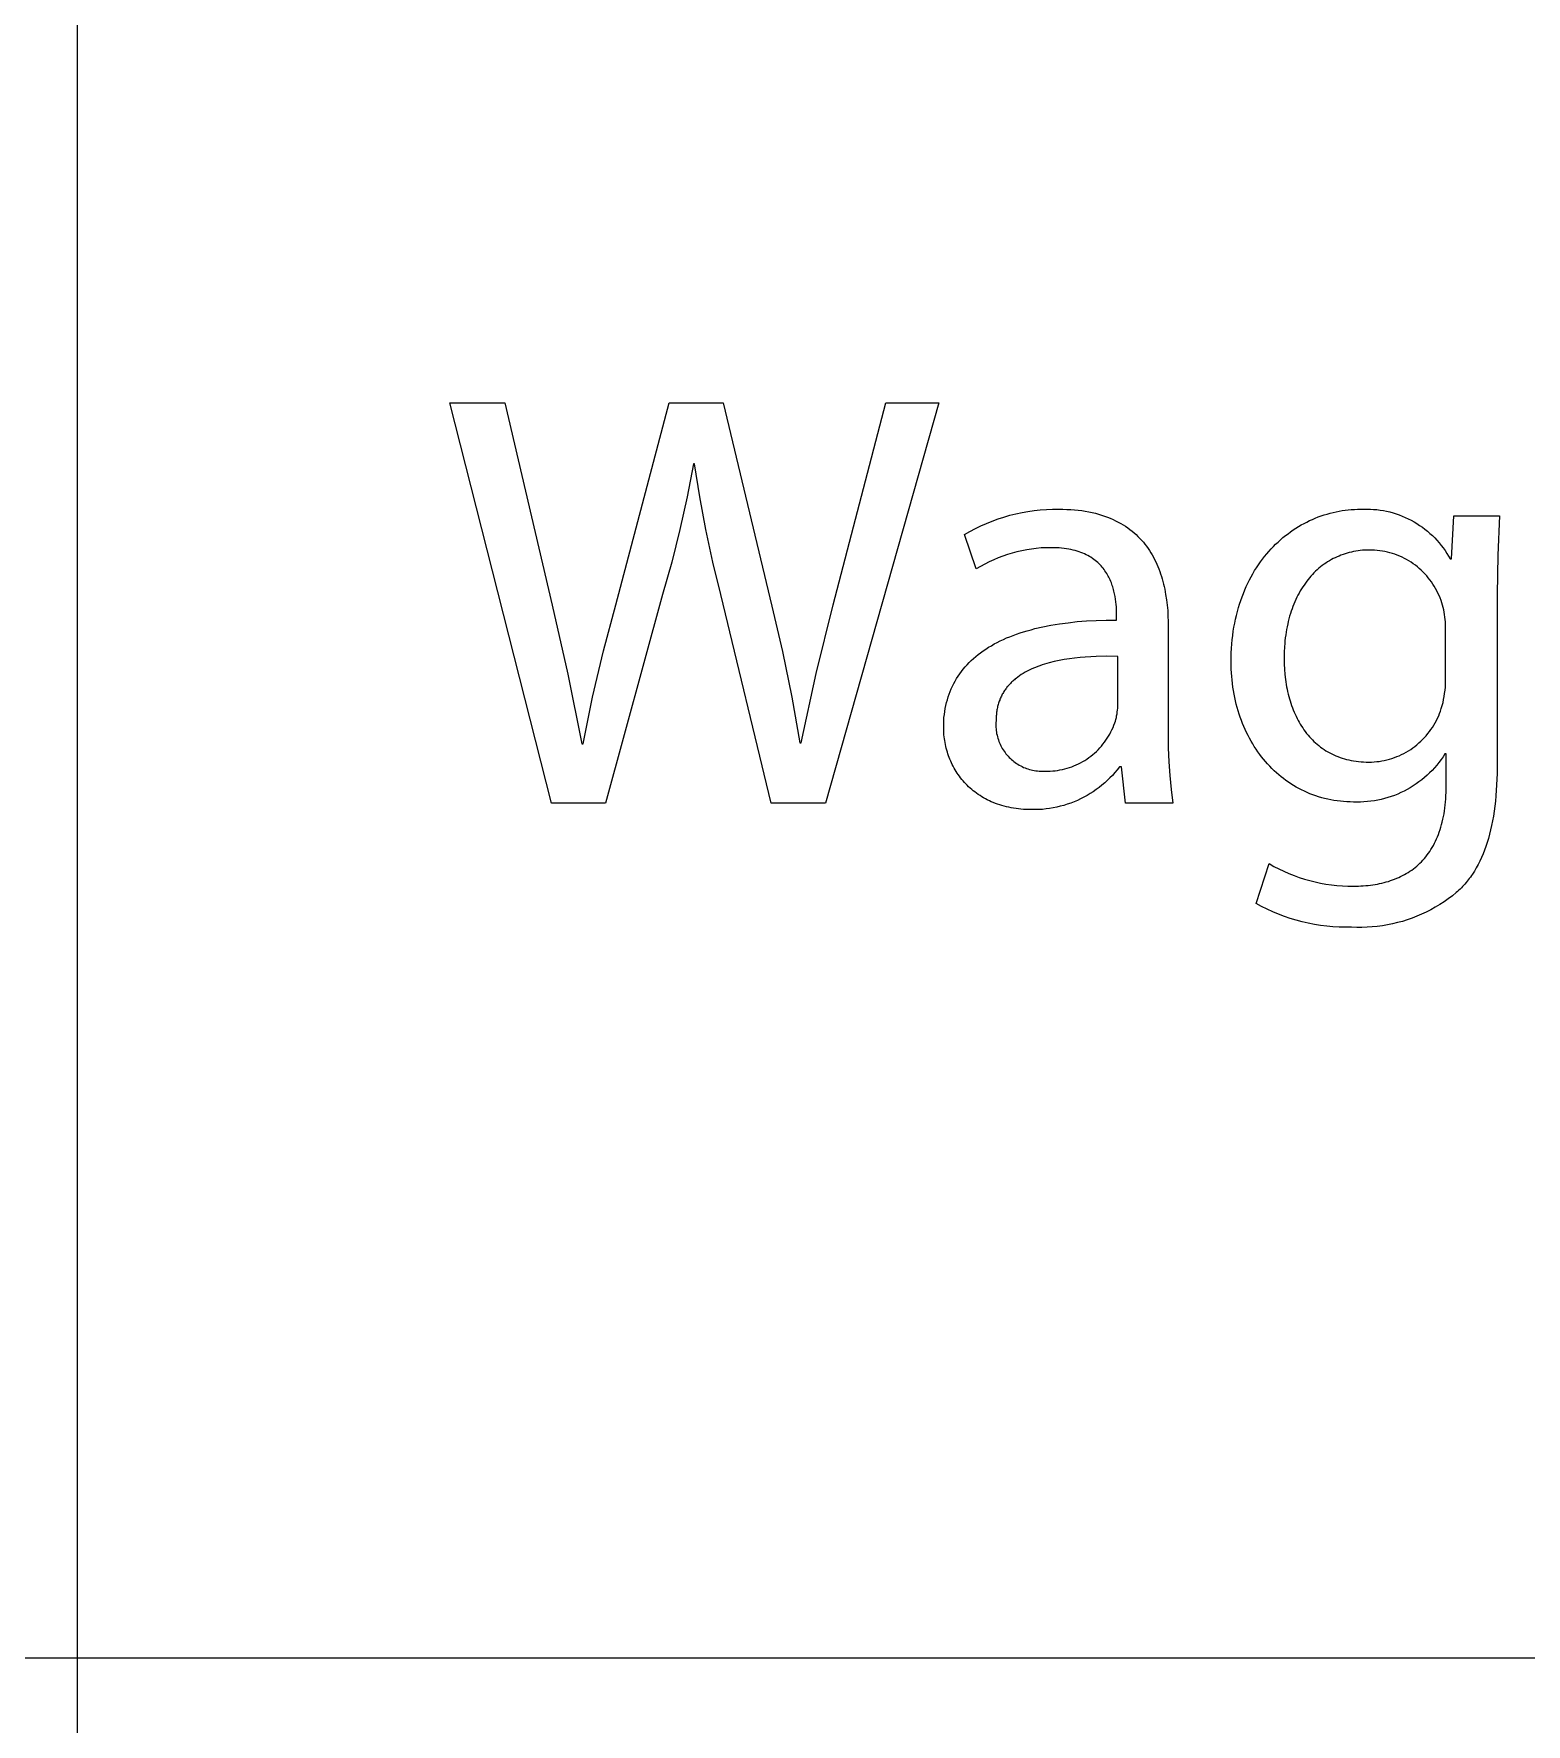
# Model space of a CAD drawing. Header units: millimetres. Extents: x 1102 to 5170, y 19 to 2862.
# Drawn here: x 4807.8 to 4910.1, y 242.4 to 358.3 of the extents above; entities that cross this region are included whole.
import ezdxf

# ---------------------------------------------------------------- set-up
doc = ezdxf.new("R2010")
doc.units = ezdxf.units.MM
doc.header["$MEASUREMENT"] = 0
doc.layers.add('Domyślny', color=7, linetype='Continuous', true_color=0x000000)

msp = doc.modelspace()

# ---------------------------------------------------------------- linework, layer by layer
at = {"layer": 'Domyślny', "color": 18, "lineweight": 15, "true_color": 0x000000}
for p, q in [((4810.81, 133.18), (4810.81, 474.27)), ((4843.3, 305.51), (4836.34, 332.96)), ((4836.34, 332.96), (4840.11, 332.96)), ((4840.11, 332.96), (4843.36, 319.09)), ((4847.71, 319.11), (4851.38, 332.96)), ((4851.38, 332.96), (4855.07, 332.96)), ((4855.07, 332.96), (4858.41, 319.03)), ((4869.87, 332.96), (4862.09, 305.51)), ((4862.62, 319.11), (4866.24, 332.96)), ((4866.24, 332.96), (4869.87, 332.96)), ((4853.04, 328.77), (4852.61, 326.51)), ((4853.12, 328.77), (4853.04, 328.77)), ((4853.48, 326.52), (4853.12, 328.77)), ((4852.61, 326.51), (4852.11, 324.27)), ((4853.89, 324.27), (4853.48, 326.52)), ((4872.75, 324.52), (4873.14, 324.7)), ((4873.14, 324.7), (4873.53, 324.86)), ((4873.53, 324.86), (4873.93, 325)), ((4873.93, 325), (4874.33, 325.13)), ((4874.33, 325.13), (4874.74, 325.25)), ((4874.74, 325.25), (4875.15, 325.36)), ((4875.15, 325.36), (4875.57, 325.44)), ((4875.57, 325.44), (4875.98, 325.52)), ((4875.98, 325.52), (4876.4, 325.58)), ((4876.4, 325.58), (4876.82, 325.62)), ((4876.82, 325.62), (4877.25, 325.66)), ((4877.25, 325.66), (4877.67, 325.67)), ((4877.67, 325.67), (4878.09, 325.67)), ((4878.09, 325.67), (4878.37, 325.67)), ((4878.37, 325.67), (4878.65, 325.66)), ((4878.65, 325.66), (4878.91, 325.65)), ((4878.91, 325.65), (4879.17, 325.63)), ((4879.17, 325.63), (4879.43, 325.6)), ((4879.43, 325.6), (4879.67, 325.57)), ((4879.67, 325.57), (4879.91, 325.53)), ((4879.91, 325.53), (4880.15, 325.49)), ((4880.15, 325.49), (4880.38, 325.44)), ((4880.38, 325.44), (4880.6, 325.39)), ((4880.6, 325.39), (4880.82, 325.33)), ((4880.82, 325.33), (4881.03, 325.27)), ((4881.03, 325.27), (4881.23, 325.2)), ((4881.23, 325.2), (4881.43, 325.13)), ((4881.43, 325.13), (4881.62, 325.05)), ((4881.62, 325.05), (4881.81, 324.97)), ((4881.81, 324.97), (4881.99, 324.88)), ((4881.99, 324.88), (4882.17, 324.79)), ((4882.17, 324.79), (4882.34, 324.7)), ((4882.34, 324.7), (4882.51, 324.6)), ((4882.51, 324.6), (4882.67, 324.5)), ((4894.53, 324.48), (4894.72, 324.59)), ((4894.72, 324.59), (4894.91, 324.69)), ((4894.91, 324.69), (4895.1, 324.79)), ((4895.1, 324.79), (4895.29, 324.89)), ((4895.29, 324.89), (4895.49, 324.97)), ((4895.49, 324.97), (4895.68, 325.06)), ((4895.68, 325.06), (4895.88, 325.14)), ((4895.88, 325.14), (4896.08, 325.21)), ((4896.08, 325.21), (4896.28, 325.28)), ((4896.28, 325.28), (4896.49, 325.34)), ((4896.49, 325.34), (4896.69, 325.4)), ((4896.69, 325.4), (4896.9, 325.45)), ((4896.9, 325.45), (4897.1, 325.49)), ((4897.1, 325.49), (4897.31, 325.54)), ((4897.31, 325.54), (4897.52, 325.57)), ((4897.52, 325.57), (4897.73, 325.6)), ((4897.73, 325.6), (4897.94, 325.63)), ((4897.94, 325.63), (4898.15, 325.64)), ((4898.15, 325.64), (4898.36, 325.66)), ((4898.36, 325.66), (4898.57, 325.67)), ((4898.57, 325.67), (4898.78, 325.67)), ((4898.78, 325.67), (4899.01, 325.68)), ((4899.01, 325.68), (4899.23, 325.68)), ((4899.23, 325.68), (4899.46, 325.67)), ((4899.46, 325.67), (4899.68, 325.66)), ((4899.68, 325.66), (4899.9, 325.64)), ((4899.9, 325.64), (4900.13, 325.61)), ((4900.13, 325.61), (4900.35, 325.57)), ((4900.35, 325.57), (4900.57, 325.53)), ((4900.57, 325.53), (4900.79, 325.48)), ((4900.79, 325.48), (4901.01, 325.42)), ((4901.01, 325.42), (4901.22, 325.35)), ((4901.22, 325.35), (4901.43, 325.28)), ((4901.43, 325.28), (4901.64, 325.2)), ((4901.64, 325.2), (4901.85, 325.11)), ((4901.85, 325.11), (4902.05, 325.01)), ((4902.05, 325.01), (4902.25, 324.91)), ((4902.25, 324.91), (4902.45, 324.8)), ((4902.45, 324.8), (4902.64, 324.68)), ((4902.64, 324.68), (4902.83, 324.56)), ((4902.83, 324.56), (4903.02, 324.43)), ((4905.01, 322.26), (4905.19, 325.22)), ((4905.19, 325.22), (4908.31, 325.22)), ((4908.31, 325.22), (4908.19, 322.52)), ((4852.11, 324.27), (4851.55, 322.03)), ((4854.37, 322.04), (4853.89, 324.27)), ((4871.63, 323.93), (4872, 324.14)), ((4872.43, 321.57), (4871.63, 323.93)), ((4872, 324.14), (4872.37, 324.34)), ((4872.37, 324.34), (4872.75, 324.52)), ((4882.67, 324.5), (4882.82, 324.39)), ((4882.82, 324.39), (4882.97, 324.28)), ((4882.97, 324.28), (4883.12, 324.17)), ((4883.12, 324.17), (4883.26, 324.05)), ((4883.26, 324.05), (4883.39, 323.93)), ((4883.39, 323.93), (4883.52, 323.8)), ((4883.52, 323.8), (4883.65, 323.67)), ((4883.65, 323.67), (4883.77, 323.54)), ((4883.77, 323.54), (4883.89, 323.4)), ((4883.89, 323.4), (4884, 323.27)), ((4892.96, 323.27), (4893.13, 323.42)), ((4893.13, 323.42), (4893.29, 323.57)), ((4893.29, 323.57), (4893.46, 323.72)), ((4893.46, 323.72), (4893.63, 323.86)), ((4893.63, 323.86), (4893.81, 323.99)), ((4893.81, 323.99), (4893.99, 324.12)), ((4893.99, 324.12), (4894.17, 324.25)), ((4894.17, 324.25), (4894.35, 324.37)), ((4894.35, 324.37), (4894.53, 324.48)), ((4903.02, 324.43), (4903.2, 324.3)), ((4903.2, 324.3), (4903.37, 324.16)), ((4903.37, 324.16), (4903.54, 324.01)), ((4903.54, 324.01), (4903.71, 323.86)), ((4903.71, 323.86), (4903.87, 323.7)), ((4903.87, 323.7), (4904.02, 323.54)), ((4904.02, 323.54), (4904.17, 323.37)), ((4873.94, 322.33), (4873.63, 322.2)), ((4874.26, 322.45), (4873.94, 322.33)), ((4874.58, 322.56), (4874.26, 322.45)), ((4874.9, 322.65), (4874.58, 322.56)), ((4875.22, 322.74), (4874.9, 322.65)), ((4875.55, 322.82), (4875.22, 322.74)), ((4875.89, 322.88), (4875.55, 322.82)), ((4876.22, 322.93), (4875.89, 322.88)), ((4876.55, 322.98), (4876.22, 322.93)), ((4876.89, 323.01), (4876.55, 322.98)), ((4877.23, 323.03), (4876.89, 323.01)), ((4877.57, 323.03), (4877.23, 323.03)), ((4877.75, 323.03), (4877.57, 323.03)), ((4877.93, 323.02), (4877.75, 323.03)), ((4878.11, 323.01), (4877.93, 323.02)), ((4878.28, 323), (4878.11, 323.01)), ((4878.45, 322.98), (4878.28, 323)), ((4878.61, 322.96), (4878.45, 322.98)), ((4878.77, 322.93), (4878.61, 322.96)), ((4878.92, 322.9), (4878.77, 322.93)), ((4879.07, 322.87), (4878.92, 322.9)), ((4879.21, 322.83), (4879.07, 322.87)), ((4879.35, 322.79), (4879.21, 322.83)), ((4879.48, 322.75), (4879.35, 322.79)), ((4879.61, 322.7), (4879.48, 322.75)), ((4879.73, 322.65), (4879.61, 322.7)), ((4879.85, 322.6), (4879.73, 322.65)), ((4879.97, 322.55), (4879.85, 322.6)), ((4880.08, 322.49), (4879.97, 322.55)), ((4880.19, 322.43), (4880.08, 322.49)), ((4880.29, 322.37), (4880.19, 322.43)), ((4880.4, 322.3), (4880.29, 322.37)), ((4880.49, 322.23), (4880.4, 322.3)), ((4880.58, 322.16), (4880.49, 322.23)), ((4884, 323.27), (4884.11, 323.13)), ((4884.11, 323.13), (4884.21, 322.98)), ((4884.21, 322.98), (4884.31, 322.83)), ((4884.31, 322.83), (4884.4, 322.68)), ((4884.4, 322.68), (4884.49, 322.53)), ((4884.49, 322.53), (4884.58, 322.38)), ((4884.58, 322.38), (4884.66, 322.22)), ((4891.92, 322.05), (4892.06, 322.24)), ((4892.06, 322.24), (4892.2, 322.42)), ((4892.2, 322.42), (4892.35, 322.6)), ((4892.35, 322.6), (4892.5, 322.78)), ((4892.5, 322.78), (4892.65, 322.95)), ((4892.65, 322.95), (4892.81, 323.11)), ((4892.81, 323.11), (4892.96, 323.27)), ((4896.9, 322.28), (4896.78, 322.21)), ((4897.04, 322.34), (4896.9, 322.28)), ((4897.17, 322.41), (4897.04, 322.34)), ((4897.31, 322.46), (4897.17, 322.41)), ((4897.44, 322.52), (4897.31, 322.46)), ((4897.58, 322.57), (4897.44, 322.52)), ((4897.73, 322.62), (4897.58, 322.57)), ((4897.87, 322.66), (4897.73, 322.62)), ((4898.01, 322.7), (4897.87, 322.66)), ((4898.16, 322.73), (4898.01, 322.7)), ((4898.31, 322.76), (4898.16, 322.73)), ((4898.46, 322.79), (4898.31, 322.76)), ((4898.61, 322.81), (4898.46, 322.79)), ((4898.76, 322.83), (4898.61, 322.81)), ((4898.92, 322.85), (4898.76, 322.83)), ((4899.07, 322.86), (4898.92, 322.85)), ((4899.23, 322.86), (4899.07, 322.86)), ((4899.39, 322.87), (4899.23, 322.86)), ((4899.57, 322.86), (4899.39, 322.87)), ((4899.75, 322.86), (4899.57, 322.86)), ((4899.92, 322.84), (4899.75, 322.86)), ((4900.1, 322.82), (4899.92, 322.84)), ((4900.28, 322.8), (4900.1, 322.82)), ((4900.45, 322.76), (4900.28, 322.8)), ((4900.62, 322.73), (4900.45, 322.76)), ((4900.8, 322.68), (4900.62, 322.73)), ((4900.97, 322.63), (4900.8, 322.68)), ((4901.13, 322.58), (4900.97, 322.63)), ((4901.3, 322.52), (4901.13, 322.58)), ((4901.47, 322.45), (4901.3, 322.52)), ((4901.63, 322.38), (4901.47, 322.45)), ((4901.79, 322.3), (4901.63, 322.38)), ((4901.94, 322.21), (4901.79, 322.3)), ((4904.17, 323.37), (4904.31, 323.19)), ((4904.31, 323.19), (4904.45, 323.01)), ((4904.45, 323.01), (4904.58, 322.83)), ((4904.58, 322.83), (4904.7, 322.64)), ((4904.7, 322.64), (4904.82, 322.45)), ((4904.82, 322.45), (4904.93, 322.26)), ((4904.93, 322.26), (4905.01, 322.26)), ((4908.19, 322.52), (4908.16, 319.82)), ((4851.55, 322.03), (4850.92, 319.82)), ((4854.91, 319.82), (4854.37, 322.04)), ((4872.72, 321.74), (4872.43, 321.57)), ((4873.02, 321.9), (4872.72, 321.74)), ((4873.32, 322.05), (4873.02, 321.9)), ((4873.63, 322.2), (4873.32, 322.05)), ((4880.67, 322.09), (4880.58, 322.16)), ((4880.76, 322.02), (4880.67, 322.09)), ((4880.84, 321.94), (4880.76, 322.02)), ((4880.92, 321.86), (4880.84, 321.94)), ((4880.99, 321.78), (4880.92, 321.86)), ((4881.07, 321.7), (4880.99, 321.78)), ((4881.14, 321.62), (4881.07, 321.7)), ((4881.2, 321.53), (4881.14, 321.62)), ((4881.26, 321.45), (4881.2, 321.53)), ((4881.32, 321.36), (4881.26, 321.45)), ((4881.38, 321.27), (4881.32, 321.36)), ((4881.43, 321.18), (4881.38, 321.27)), ((4881.48, 321.09), (4881.43, 321.18)), ((4881.53, 321), (4881.48, 321.09)), ((4884.66, 322.22), (4884.74, 322.06)), ((4884.74, 322.06), (4884.81, 321.9)), ((4884.81, 321.9), (4884.88, 321.73)), ((4884.88, 321.73), (4884.95, 321.57)), ((4884.95, 321.57), (4885.01, 321.4)), ((4885.01, 321.4), (4885.07, 321.23)), ((4885.07, 321.23), (4885.13, 321.06)), ((4891.28, 321.04), (4891.4, 321.25)), ((4891.4, 321.25), (4891.52, 321.46)), ((4891.52, 321.46), (4891.65, 321.66)), ((4891.65, 321.66), (4891.78, 321.86)), ((4891.78, 321.86), (4891.92, 322.05)), ((4895.38, 321.09), (4895.28, 320.97)), ((4895.49, 321.2), (4895.38, 321.09)), ((4895.59, 321.31), (4895.49, 321.2)), ((4895.7, 321.42), (4895.59, 321.31)), ((4895.81, 321.52), (4895.7, 321.42)), ((4895.92, 321.62), (4895.81, 321.52)), ((4896.04, 321.71), (4895.92, 321.62)), ((4896.16, 321.8), (4896.04, 321.71)), ((4896.28, 321.89), (4896.16, 321.8)), ((4896.4, 321.98), (4896.28, 321.89)), ((4896.52, 322.06), (4896.4, 321.98)), ((4896.65, 322.13), (4896.52, 322.06)), ((4896.78, 322.21), (4896.65, 322.13)), ((4902.1, 322.12), (4901.94, 322.21)), ((4902.25, 322.03), (4902.1, 322.12)), ((4902.39, 321.93), (4902.25, 322.03)), ((4902.54, 321.83), (4902.39, 321.93)), ((4902.68, 321.72), (4902.54, 321.83)), ((4902.81, 321.6), (4902.68, 321.72)), ((4902.95, 321.48), (4902.81, 321.6)), ((4903.07, 321.36), (4902.95, 321.48)), ((4903.2, 321.23), (4903.07, 321.36)), ((4903.32, 321.1), (4903.2, 321.23)), ((4903.43, 320.97), (4903.32, 321.1)), ((4881.58, 320.91), (4881.53, 321)), ((4881.62, 320.82), (4881.58, 320.91)), ((4881.66, 320.72), (4881.62, 320.82)), ((4881.7, 320.63), (4881.66, 320.72)), ((4881.73, 320.53), (4881.7, 320.63)), ((4881.76, 320.44), (4881.73, 320.53)), ((4881.79, 320.35), (4881.76, 320.44)), ((4881.82, 320.25), (4881.79, 320.35)), ((4881.85, 320.16), (4881.82, 320.25)), ((4881.87, 320.06), (4881.85, 320.16)), ((4881.9, 319.97), (4881.87, 320.06)), ((4881.92, 319.87), (4881.9, 319.97)), ((4885.13, 321.06), (4885.18, 320.89)), ((4885.18, 320.89), (4885.23, 320.71)), ((4885.23, 320.71), (4885.27, 320.54)), ((4885.27, 320.54), (4885.32, 320.36)), ((4885.32, 320.36), (4885.36, 320.18)), ((4885.36, 320.18), (4885.39, 320)), ((4885.39, 320), (4885.42, 319.82)), ((4890.75, 319.9), (4890.85, 320.14)), ((4890.85, 320.14), (4890.95, 320.37)), ((4890.95, 320.37), (4891.06, 320.6)), ((4891.06, 320.6), (4891.17, 320.82)), ((4891.17, 320.82), (4891.28, 321.04)), ((4894.57, 319.92), (4894.49, 319.78)), ((4894.65, 320.07), (4894.57, 319.92)), ((4894.73, 320.21), (4894.65, 320.07)), ((4894.82, 320.34), (4894.73, 320.21)), ((4894.91, 320.47), (4894.82, 320.34)), ((4895, 320.6), (4894.91, 320.47)), ((4895.09, 320.73), (4895, 320.6)), ((4895.19, 320.85), (4895.09, 320.73)), ((4895.28, 320.97), (4895.19, 320.85)), ((4903.54, 320.83), (4903.43, 320.97)), ((4903.65, 320.68), (4903.54, 320.83)), ((4903.75, 320.54), (4903.65, 320.68)), ((4903.84, 320.39), (4903.75, 320.54)), ((4903.93, 320.23), (4903.84, 320.39)), ((4904.02, 320.08), (4903.93, 320.23)), ((4904.09, 319.92), (4904.02, 320.08)), ((4904.17, 319.76), (4904.09, 319.92)), ((4843.36, 319.09), (4844.42, 314.35)), ((4846.87, 315.96), (4847.71, 319.11)), ((4850.92, 319.82), (4847, 305.51)), ((4858.38, 305.51), (4854.91, 319.82)), ((4858.41, 319.03), (4859.15, 315.92)), ((4861.45, 314.4), (4862.62, 319.11)), ((4881.95, 319.68), (4881.92, 319.87)), ((4881.98, 319.5), (4881.95, 319.68)), ((4882.01, 319.32), (4881.98, 319.5)), ((4882.02, 319.14), (4882.01, 319.32)), ((4882.04, 318.97), (4882.02, 319.14)), ((4882.04, 318.8), (4882.04, 318.97)), ((4882.05, 318.64), (4882.04, 318.8)), ((4885.42, 319.82), (4885.48, 319.45)), ((4885.48, 319.45), (4885.52, 319.09)), ((4885.52, 319.09), (4885.56, 318.72)), ((4890.34, 318.66), (4890.41, 318.92)), ((4890.41, 318.92), (4890.49, 319.17)), ((4890.49, 319.17), (4890.57, 319.42)), ((4890.57, 319.42), (4890.66, 319.66)), ((4890.66, 319.66), (4890.75, 319.9)), ((4894.09, 318.84), (4894.03, 318.67)), ((4894.15, 319.01), (4894.09, 318.84)), ((4894.21, 319.17), (4894.15, 319.01)), ((4894.28, 319.32), (4894.21, 319.17)), ((4894.34, 319.48), (4894.28, 319.32)), ((4894.42, 319.63), (4894.34, 319.48)), ((4894.49, 319.78), (4894.42, 319.63)), ((4904.24, 319.59), (4904.17, 319.76)), ((4904.3, 319.42), (4904.24, 319.59)), ((4904.35, 319.26), (4904.3, 319.42)), ((4904.4, 319.09), (4904.35, 319.26)), ((4904.45, 318.93), (4904.4, 319.09)), ((4904.49, 318.76), (4904.45, 318.93)), ((4904.52, 318.6), (4904.49, 318.76)), ((4908.16, 319.82), (4908.16, 308.37)), ((4876.45, 317.48), (4876.99, 317.61)), ((4876.99, 317.61), (4877.55, 317.72)), ((4877.55, 317.72), (4878.13, 317.81)), ((4878.13, 317.81), (4878.74, 317.89)), ((4878.74, 317.89), (4879.36, 317.96)), ((4879.36, 317.96), (4880, 318.01)), ((4880, 318.01), (4880.66, 318.04)), ((4880.66, 318.04), (4881.35, 318.06)), ((4881.35, 318.06), (4882.05, 318.06)), ((4882.05, 318.48), (4882.05, 318.64)), ((4882.05, 318.06), (4882.05, 318.48)), ((4885.56, 318.72), (4885.58, 318.34)), ((4885.58, 318.34), (4885.6, 317.97)), ((4885.6, 317.97), (4885.6, 317.6)), ((4885.6, 317.6), (4885.6, 310.24)), ((4890.1, 317.58), (4890.16, 317.85)), ((4890.16, 317.85), (4890.21, 318.13)), ((4890.21, 318.13), (4890.27, 318.39)), ((4890.27, 318.39), (4890.34, 318.66)), ((4893.75, 317.61), (4893.71, 317.43)), ((4893.79, 317.8), (4893.75, 317.61)), ((4893.83, 317.98), (4893.79, 317.8)), ((4893.87, 318.16), (4893.83, 317.98)), ((4893.92, 318.33), (4893.87, 318.16)), ((4893.97, 318.51), (4893.92, 318.33)), ((4894.03, 318.67), (4893.97, 318.51)), ((4904.55, 318.44), (4904.52, 318.6)), ((4904.57, 318.27), (4904.55, 318.44)), ((4904.59, 318.11), (4904.57, 318.27)), ((4904.6, 317.94), (4904.59, 318.11)), ((4904.61, 317.78), (4904.6, 317.94)), ((4904.61, 317.61), (4904.61, 317.78)), ((4904.61, 317.45), (4904.61, 317.61)), ((4873.66, 316.43), (4873.86, 316.53)), ((4873.86, 316.53), (4874.07, 316.64)), ((4874.07, 316.64), (4874.29, 316.74)), ((4874.29, 316.74), (4874.51, 316.84)), ((4874.51, 316.84), (4874.73, 316.93)), ((4874.73, 316.93), (4874.96, 317.02)), ((4874.96, 317.02), (4875.2, 317.11)), ((4875.2, 317.11), (4875.44, 317.19)), ((4875.44, 317.19), (4875.68, 317.27)), ((4875.68, 317.27), (4875.93, 317.34)), ((4875.93, 317.34), (4876.19, 317.41)), ((4876.19, 317.41), (4876.45, 317.48)), ((4889.94, 316.13), (4889.96, 316.43)), ((4889.96, 316.43), (4889.99, 316.72)), ((4889.99, 316.72), (4890.02, 317.01)), ((4890.02, 317.01), (4890.06, 317.3)), ((4890.06, 317.3), (4890.1, 317.58)), ((4893.58, 316.45), (4893.57, 316.25)), ((4893.6, 316.65), (4893.58, 316.45)), ((4893.62, 316.85), (4893.6, 316.65)), ((4893.65, 317.05), (4893.62, 316.85)), ((4893.68, 317.24), (4893.65, 317.05)), ((4893.71, 317.43), (4893.68, 317.24)), ((4904.61, 313.9), (4904.61, 317.45)), ((4846.12, 312.79), (4846.87, 315.96)), ((4859.15, 315.92), (4859.79, 312.79)), ((4871.94, 315.15), (4872.09, 315.3)), ((4872.09, 315.3), (4872.24, 315.44)), ((4872.24, 315.44), (4872.4, 315.57)), ((4872.4, 315.57), (4872.56, 315.7)), ((4872.56, 315.7), (4872.73, 315.83)), ((4872.73, 315.83), (4872.91, 315.96)), ((4872.91, 315.96), (4873.09, 316.08)), ((4873.09, 316.08), (4873.27, 316.2)), ((4873.27, 316.2), (4873.47, 316.31)), ((4873.47, 316.31), (4873.66, 316.43)), ((4878.12, 315.29), (4877.78, 315.22)), ((4878.47, 315.36), (4878.12, 315.29)), ((4878.82, 315.41), (4878.47, 315.36)), ((4879.18, 315.46), (4878.82, 315.41)), ((4879.55, 315.5), (4879.18, 315.46)), ((4879.91, 315.53), (4879.55, 315.5)), ((4880.28, 315.55), (4879.91, 315.53)), ((4880.65, 315.57), (4880.28, 315.55)), ((4881.39, 315.59), (4880.65, 315.57)), ((4882.13, 315.58), (4881.39, 315.59)), ((4882.13, 312.15), (4882.13, 315.58)), ((4889.91, 315.52), (4889.92, 315.83)), ((4889.91, 315.21), (4889.91, 315.52)), ((4889.92, 315.83), (4889.94, 316.13)), ((4893.55, 315.84), (4893.54, 315.41)), ((4893.54, 315.41), (4893.54, 315.05)), ((4893.57, 316.25), (4893.55, 315.84)), ((4844.42, 314.35), (4845.39, 309.59)), ((4860.43, 309.65), (4861.45, 314.4)), ((4871.08, 314.06), (4871.19, 314.23)), ((4871.19, 314.23), (4871.3, 314.39)), ((4871.3, 314.39), (4871.42, 314.55)), ((4871.42, 314.55), (4871.54, 314.71)), ((4871.54, 314.71), (4871.67, 314.86)), ((4871.67, 314.86), (4871.8, 315.01)), ((4871.8, 315.01), (4871.94, 315.15)), ((4875.28, 314.16), (4875.16, 314.07)), ((4875.4, 314.25), (4875.28, 314.16)), ((4875.52, 314.33), (4875.4, 314.25)), ((4875.65, 314.41), (4875.52, 314.33)), ((4875.78, 314.49), (4875.65, 314.41)), ((4875.92, 314.56), (4875.78, 314.49)), ((4876.06, 314.63), (4875.92, 314.56)), ((4876.2, 314.7), (4876.06, 314.63)), ((4876.35, 314.76), (4876.2, 314.7)), ((4876.5, 314.82), (4876.35, 314.76)), ((4876.65, 314.88), (4876.5, 314.82)), ((4876.8, 314.94), (4876.65, 314.88)), ((4876.96, 314.99), (4876.8, 314.94)), ((4877.12, 315.04), (4876.96, 314.99)), ((4877.28, 315.09), (4877.12, 315.04)), ((4877.44, 315.14), (4877.28, 315.09)), ((4877.78, 315.22), (4877.44, 315.14)), ((4889.91, 314.96), (4889.91, 315.21)), ((4889.92, 314.7), (4889.91, 314.96)), ((4889.93, 314.45), (4889.92, 314.7)), ((4889.95, 314.2), (4889.93, 314.45)), ((4889.97, 313.96), (4889.95, 314.2)), ((4893.54, 315.05), (4893.56, 314.7)), ((4893.56, 314.7), (4893.59, 314.34)), ((4893.59, 314.34), (4893.63, 314)), ((4870.5, 312.8), (4870.57, 312.99)), ((4870.57, 312.99), (4870.64, 313.18)), ((4870.64, 313.18), (4870.72, 313.36)), ((4870.72, 313.36), (4870.8, 313.54)), ((4870.8, 313.54), (4870.89, 313.72)), ((4870.89, 313.72), (4870.98, 313.89)), ((4870.98, 313.89), (4871.08, 314.06)), ((4874.22, 312.98), (4874.19, 312.92)), ((4874.26, 313.04), (4874.22, 312.98)), ((4874.29, 313.11), (4874.26, 313.04)), ((4874.33, 313.17), (4874.29, 313.11)), ((4874.37, 313.23), (4874.33, 313.17)), ((4874.41, 313.29), (4874.37, 313.23)), ((4874.45, 313.35), (4874.41, 313.29)), ((4874.5, 313.4), (4874.45, 313.35)), ((4874.54, 313.46), (4874.5, 313.4)), ((4874.59, 313.52), (4874.54, 313.46)), ((4874.63, 313.57), (4874.59, 313.52)), ((4874.68, 313.63), (4874.63, 313.57)), ((4874.73, 313.68), (4874.68, 313.63)), ((4874.78, 313.73), (4874.73, 313.68)), ((4874.83, 313.78), (4874.78, 313.73)), ((4874.88, 313.83), (4874.83, 313.78)), ((4874.94, 313.88), (4874.88, 313.83)), ((4874.99, 313.93), (4874.94, 313.88)), ((4875.05, 313.98), (4874.99, 313.93)), ((4875.1, 314.03), (4875.05, 313.98)), ((4875.16, 314.07), (4875.1, 314.03)), ((4890, 313.71), (4889.97, 313.96)), ((4890.03, 313.47), (4890, 313.71)), ((4890.07, 313.23), (4890.03, 313.47)), ((4890.11, 312.99), (4890.07, 313.23)), ((4890.16, 312.76), (4890.11, 312.99)), ((4893.63, 314), (4893.65, 313.83)), ((4893.65, 313.83), (4893.68, 313.66)), ((4893.68, 313.66), (4893.71, 313.49)), ((4893.71, 313.49), (4893.74, 313.32)), ((4893.74, 313.32), (4893.78, 313.16)), ((4893.78, 313.16), (4893.82, 312.99)), ((4893.82, 312.99), (4893.86, 312.83)), ((4904.52, 312.83), (4904.55, 313.04)), ((4904.55, 313.04), (4904.58, 313.26)), ((4904.58, 313.26), (4904.6, 313.47)), ((4904.6, 313.68), (4904.61, 313.9)), ((4904.6, 313.47), (4904.6, 313.68)), ((4845.47, 309.59), (4846.12, 312.79)), ((4859.79, 312.79), (4860.33, 309.65)), ((4870.25, 311.6), (4870.27, 311.81)), ((4870.27, 311.81), (4870.31, 312.01)), ((4870.31, 312.01), (4870.35, 312.21)), ((4870.35, 312.21), (4870.39, 312.41)), ((4870.39, 312.41), (4870.45, 312.61)), ((4870.45, 312.61), (4870.5, 312.8)), ((4873.84, 311.83), (4873.83, 311.75)), ((4873.85, 311.91), (4873.84, 311.83)), ((4873.87, 311.99), (4873.85, 311.91)), ((4873.88, 312.07), (4873.87, 311.99)), ((4873.9, 312.14), (4873.88, 312.07)), ((4873.92, 312.22), (4873.9, 312.14)), ((4873.94, 312.29), (4873.92, 312.22)), ((4873.96, 312.37), (4873.94, 312.29)), ((4873.99, 312.44), (4873.96, 312.37)), ((4874.01, 312.51), (4873.99, 312.44)), ((4874.04, 312.58), (4874.01, 312.51)), ((4874.06, 312.65), (4874.04, 312.58)), ((4874.09, 312.72), (4874.06, 312.65)), ((4874.12, 312.79), (4874.09, 312.72)), ((4874.16, 312.85), (4874.12, 312.79)), ((4874.19, 312.92), (4874.16, 312.85)), ((4882.1, 311.77), (4882.12, 311.9)), ((4882.12, 311.9), (4882.13, 312.03)), ((4882.13, 312.03), (4882.13, 312.15)), ((4890.21, 312.53), (4890.16, 312.76)), ((4890.26, 312.3), (4890.21, 312.53)), ((4890.33, 312.07), (4890.26, 312.3)), ((4890.39, 311.85), (4890.33, 312.07)), ((4890.46, 311.62), (4890.39, 311.85)), ((4893.86, 312.83), (4893.9, 312.67)), ((4893.9, 312.67), (4893.95, 312.52)), ((4893.95, 312.52), (4894, 312.36)), ((4894, 312.36), (4894.05, 312.21)), ((4894.05, 312.21), (4894.11, 312.05)), ((4894.11, 312.05), (4894.16, 311.91)), ((4894.16, 311.91), (4894.23, 311.76)), ((4904.2, 311.66), (4904.27, 311.83)), ((4904.27, 311.83), (4904.32, 312)), ((4904.32, 312), (4904.38, 312.21)), ((4904.38, 312.21), (4904.44, 312.41)), ((4904.44, 312.41), (4904.48, 312.62)), ((4904.48, 312.62), (4904.52, 312.83)), ((4870.2, 310.95), (4870.21, 311.17)), ((4870.2, 310.73), (4870.2, 310.95)), ((4870.2, 310.6), (4870.2, 310.73)), ((4870.21, 311.17), (4870.22, 311.39)), ((4870.22, 311.39), (4870.25, 311.6)), ((4873.79, 311.15), (4873.78, 311.04)), ((4873.78, 311.04), (4873.78, 310.93)), ((4873.78, 310.93), (4873.78, 310.82)), ((4873.78, 310.82), (4873.78, 310.71)), ((4873.78, 310.71), (4873.79, 310.6)), ((4873.8, 311.5), (4873.79, 311.41)), ((4873.79, 311.41), (4873.79, 311.33)), ((4873.79, 311.33), (4873.79, 311.24)), ((4873.79, 311.24), (4873.79, 311.15)), ((4873.81, 311.58), (4873.8, 311.5)), ((4873.82, 311.67), (4873.81, 311.58)), ((4873.83, 311.75), (4873.82, 311.67)), ((4881.74, 310.55), (4881.81, 310.7)), ((4881.81, 310.7), (4881.87, 310.86)), ((4881.87, 310.86), (4881.93, 311.02)), ((4881.93, 311.02), (4881.97, 311.14)), ((4881.97, 311.14), (4882, 311.26)), ((4882, 311.26), (4882.04, 311.39)), ((4882.04, 311.39), (4882.06, 311.51)), ((4882.06, 311.51), (4882.09, 311.64)), ((4882.09, 311.64), (4882.1, 311.77)), ((4890.53, 311.41), (4890.46, 311.62)), ((4890.61, 311.19), (4890.53, 311.41)), ((4890.69, 310.98), (4890.61, 311.19)), ((4890.78, 310.77), (4890.69, 310.98)), ((4890.87, 310.56), (4890.78, 310.77)), ((4894.23, 311.76), (4894.29, 311.61)), ((4894.29, 311.61), (4894.36, 311.47)), ((4894.36, 311.47), (4894.43, 311.33)), ((4894.43, 311.33), (4894.5, 311.19)), ((4894.5, 311.19), (4894.57, 311.06)), ((4894.57, 311.06), (4894.65, 310.92)), ((4894.65, 310.92), (4894.73, 310.79)), ((4894.73, 310.79), (4894.82, 310.67)), ((4894.82, 310.67), (4894.9, 310.54)), ((4903.61, 310.56), (4903.71, 310.71)), ((4903.71, 310.71), (4903.81, 310.86)), ((4903.81, 310.86), (4903.9, 311.02)), ((4903.9, 311.02), (4903.98, 311.18)), ((4903.98, 311.18), (4904.06, 311.34)), ((4904.06, 311.34), (4904.14, 311.5)), ((4904.14, 311.5), (4904.2, 311.66)), ((4845.39, 309.59), (4845.47, 309.59)), ((4860.33, 309.65), (4860.43, 309.65)), ((4870.2, 310.47), (4870.2, 310.6)), ((4870.21, 310.33), (4870.2, 310.47)), ((4870.22, 310.2), (4870.21, 310.33)), ((4870.23, 310.07), (4870.22, 310.2)), ((4870.25, 309.93), (4870.23, 310.07)), ((4870.27, 309.8), (4870.25, 309.93)), ((4870.29, 309.67), (4870.27, 309.8)), ((4870.32, 309.54), (4870.29, 309.67)), ((4870.35, 309.41), (4870.32, 309.54)), ((4873.79, 310.6), (4873.8, 310.5)), ((4873.8, 310.5), (4873.82, 310.39)), ((4873.82, 310.39), (4873.83, 310.28)), ((4873.83, 310.28), (4873.86, 310.17)), ((4873.86, 310.17), (4873.88, 310.07)), ((4873.88, 310.07), (4873.91, 309.96)), ((4873.91, 309.96), (4873.95, 309.86)), ((4873.95, 309.86), (4873.98, 309.75)), ((4873.98, 309.75), (4874.03, 309.65)), ((4874.03, 309.65), (4874.07, 309.55)), ((4874.07, 309.55), (4874.12, 309.45)), ((4881.02, 309.43), (4881.12, 309.56)), ((4881.12, 309.56), (4881.23, 309.69)), ((4881.23, 309.69), (4881.32, 309.83)), ((4881.32, 309.83), (4881.42, 309.97)), ((4881.42, 309.97), (4881.51, 310.11)), ((4881.51, 310.11), (4881.59, 310.25)), ((4881.59, 310.25), (4881.67, 310.4)), ((4881.67, 310.4), (4881.74, 310.55)), ((4885.6, 310.24), (4885.6, 309.3)), ((4890.97, 310.36), (4890.87, 310.56)), ((4891.07, 310.16), (4890.97, 310.36)), ((4891.17, 309.96), (4891.07, 310.16)), ((4891.28, 309.77), (4891.17, 309.96)), ((4891.39, 309.58), (4891.28, 309.77)), ((4891.5, 309.39), (4891.39, 309.58)), ((4894.9, 310.54), (4894.99, 310.42)), ((4894.99, 310.42), (4895.08, 310.3)), ((4895.08, 310.3), (4895.18, 310.18)), ((4895.18, 310.18), (4895.28, 310.07)), ((4895.28, 310.07), (4895.38, 309.96)), ((4895.38, 309.96), (4895.48, 309.85)), ((4895.48, 309.85), (4895.59, 309.75)), ((4895.59, 309.75), (4895.7, 309.65)), ((4895.7, 309.65), (4895.81, 309.55)), ((4895.81, 309.55), (4895.92, 309.46)), ((4902.51, 309.41), (4902.65, 309.52)), ((4902.65, 309.52), (4902.78, 309.64)), ((4902.78, 309.64), (4902.91, 309.76)), ((4902.91, 309.76), (4903.04, 309.88)), ((4903.04, 309.88), (4903.17, 310.01)), ((4903.17, 310.01), (4903.29, 310.14)), ((4903.29, 310.14), (4903.4, 310.28)), ((4903.4, 310.28), (4903.51, 310.42)), ((4903.51, 310.42), (4903.61, 310.56)), ((4870.38, 309.28), (4870.35, 309.41)), ((4870.41, 309.15), (4870.38, 309.28)), ((4870.45, 309.02), (4870.41, 309.15)), ((4870.49, 308.9), (4870.45, 309.02)), ((4870.53, 308.77), (4870.49, 308.9)), ((4870.58, 308.65), (4870.53, 308.77)), ((4870.63, 308.52), (4870.58, 308.65)), ((4870.68, 308.4), (4870.63, 308.52)), ((4870.73, 308.28), (4870.68, 308.4)), ((4874.12, 309.45), (4874.17, 309.36)), ((4874.17, 309.36), (4874.22, 309.26)), ((4874.22, 309.26), (4874.28, 309.17)), ((4874.28, 309.17), (4874.34, 309.08)), ((4874.34, 309.08), (4874.41, 308.99)), ((4874.41, 308.99), (4874.47, 308.9)), ((4874.47, 308.9), (4874.54, 308.82)), ((4874.54, 308.82), (4874.61, 308.73)), ((4874.61, 308.73), (4874.69, 308.65)), ((4874.69, 308.65), (4874.77, 308.58)), ((4874.77, 308.58), (4874.85, 308.5)), ((4874.85, 308.5), (4874.93, 308.43)), ((4874.93, 308.43), (4875.02, 308.36)), ((4875.02, 308.36), (4875.11, 308.3)), ((4879.59, 308.28), (4879.74, 308.37)), ((4879.74, 308.37), (4879.88, 308.45)), ((4879.88, 308.45), (4880.02, 308.54)), ((4880.02, 308.54), (4880.16, 308.64)), ((4880.16, 308.64), (4880.29, 308.74)), ((4880.29, 308.74), (4880.42, 308.84)), ((4880.42, 308.84), (4880.55, 308.95)), ((4880.55, 308.95), (4880.67, 309.06)), ((4880.67, 309.06), (4880.79, 309.18)), ((4880.79, 309.18), (4880.91, 309.3)), ((4880.91, 309.3), (4881.02, 309.43)), ((4885.6, 309.3), (4885.63, 308.35)), ((4885.63, 308.35), (4885.7, 307.4)), ((4891.62, 309.21), (4891.5, 309.39)), ((4891.74, 309.03), (4891.62, 309.21)), ((4891.87, 308.86), (4891.74, 309.03)), ((4892, 308.69), (4891.87, 308.86)), ((4892.14, 308.52), (4892, 308.69)), ((4892.27, 308.36), (4892.14, 308.52)), ((4892.41, 308.2), (4892.27, 308.36)), ((4895.92, 309.46), (4896.04, 309.36)), ((4896.04, 309.36), (4896.16, 309.28)), ((4896.16, 309.28), (4896.29, 309.19)), ((4896.29, 309.19), (4896.41, 309.11)), ((4896.41, 309.11), (4896.54, 309.04)), ((4896.54, 309.04), (4896.67, 308.96)), ((4896.67, 308.96), (4896.81, 308.89)), ((4896.81, 308.89), (4896.95, 308.83)), ((4896.95, 308.83), (4897.09, 308.76)), ((4897.09, 308.76), (4897.23, 308.71)), ((4897.23, 308.71), (4897.38, 308.65)), ((4897.38, 308.65), (4897.52, 308.6)), ((4897.52, 308.6), (4897.68, 308.56)), ((4897.68, 308.56), (4897.83, 308.51)), ((4897.83, 308.51), (4897.99, 308.48)), ((4897.99, 308.48), (4898.15, 308.44)), ((4898.15, 308.44), (4898.31, 308.41)), ((4898.31, 308.41), (4898.48, 308.39)), ((4898.48, 308.39), (4898.65, 308.37)), ((4898.65, 308.37), (4898.82, 308.35)), ((4898.82, 308.35), (4898.99, 308.34)), ((4898.99, 308.34), (4899.17, 308.33)), ((4899.17, 308.33), (4899.35, 308.33)), ((4899.35, 308.33), (4899.53, 308.33)), ((4899.53, 308.33), (4899.71, 308.34)), ((4899.71, 308.34), (4899.89, 308.36)), ((4899.89, 308.36), (4900.06, 308.38)), ((4900.06, 308.38), (4900.24, 308.41)), ((4900.24, 308.41), (4900.41, 308.45)), ((4900.41, 308.45), (4900.59, 308.49)), ((4900.59, 308.49), (4900.76, 308.53)), ((4900.76, 308.53), (4900.93, 308.58)), ((4900.93, 308.58), (4901.1, 308.64)), ((4901.1, 308.64), (4901.27, 308.71)), ((4901.27, 308.71), (4901.43, 308.77)), ((4901.43, 308.77), (4901.59, 308.85)), ((4901.59, 308.85), (4901.75, 308.93)), ((4901.75, 308.93), (4901.91, 309.01)), ((4901.91, 309.01), (4902.06, 309.11)), ((4902.06, 309.11), (4902.22, 309.2)), ((4902.22, 309.2), (4902.36, 309.3)), ((4902.36, 309.3), (4902.51, 309.41)), ((4904.3, 308.5), (4904.16, 308.31)), ((4904.44, 308.7), (4904.3, 308.5)), ((4904.57, 308.9), (4904.44, 308.7)), ((4904.66, 308.9), (4904.57, 308.9)), ((4904.66, 306.7), (4904.66, 308.9)), ((4908.16, 308.37), (4908.15, 307.54)), ((4870.79, 308.16), (4870.73, 308.28)), ((4870.85, 308.04), (4870.79, 308.16)), ((4870.92, 307.92), (4870.85, 308.04)), ((4870.98, 307.8), (4870.92, 307.92)), ((4871.05, 307.69), (4870.98, 307.8)), ((4871.13, 307.58), (4871.05, 307.69)), ((4871.2, 307.47), (4871.13, 307.58)), ((4871.28, 307.36), (4871.2, 307.47)), ((4871.36, 307.25), (4871.28, 307.36)), ((4871.45, 307.14), (4871.36, 307.25)), ((4875.11, 308.3), (4875.2, 308.24)), ((4875.2, 308.24), (4875.29, 308.18)), ((4875.29, 308.18), (4875.38, 308.12)), ((4875.38, 308.12), (4875.48, 308.07)), ((4875.48, 308.07), (4875.58, 308.02)), ((4875.58, 308.02), (4875.68, 307.97)), ((4875.68, 307.97), (4875.78, 307.93)), ((4875.78, 307.93), (4875.88, 307.89)), ((4875.88, 307.89), (4875.98, 307.86)), ((4875.98, 307.86), (4876.09, 307.82)), ((4876.09, 307.82), (4876.19, 307.8)), ((4876.19, 307.8), (4876.3, 307.77)), ((4876.3, 307.77), (4876.41, 307.75)), ((4876.41, 307.75), (4876.52, 307.73)), ((4876.52, 307.73), (4876.63, 307.72)), ((4876.63, 307.72), (4876.74, 307.71)), ((4876.74, 307.71), (4876.84, 307.71)), ((4876.84, 307.71), (4876.95, 307.7)), ((4876.95, 307.7), (4877.06, 307.71)), ((4877.06, 307.71), (4877.17, 307.71)), ((4877.17, 307.71), (4877.34, 307.71)), ((4877.34, 307.71), (4877.51, 307.71)), ((4877.51, 307.71), (4877.68, 307.73)), ((4877.68, 307.73), (4877.84, 307.74)), ((4877.84, 307.74), (4878.01, 307.76)), ((4878.01, 307.76), (4878.17, 307.79)), ((4878.17, 307.79), (4878.34, 307.82)), ((4878.34, 307.82), (4878.5, 307.86)), ((4878.5, 307.86), (4878.66, 307.91)), ((4878.66, 307.91), (4878.82, 307.96)), ((4878.82, 307.96), (4878.98, 308.01)), ((4878.98, 308.01), (4879.13, 308.07)), ((4879.13, 308.07), (4879.29, 308.14)), ((4879.29, 308.14), (4879.44, 308.21)), ((4879.44, 308.21), (4879.59, 308.28)), ((4881.6, 307.25), (4881.42, 307.07)), ((4881.77, 307.42), (4881.6, 307.25)), ((4881.94, 307.61), (4881.77, 307.42)), ((4882.1, 307.8), (4881.94, 307.61)), ((4882.25, 308), (4882.1, 307.8)), ((4882.39, 308), (4882.25, 308)), ((4882.66, 305.52), (4882.39, 308)), ((4885.7, 307.4), (4885.8, 306.46)), ((4892.56, 308.04), (4892.41, 308.2)), ((4892.71, 307.89), (4892.56, 308.04)), ((4892.86, 307.74), (4892.71, 307.89)), ((4893.01, 307.6), (4892.86, 307.74)), ((4893.17, 307.46), (4893.01, 307.6)), ((4893.33, 307.33), (4893.17, 307.46)), ((4893.5, 307.2), (4893.33, 307.33)), ((4893.67, 307.07), (4893.5, 307.2)), ((4903.16, 307.27), (4902.98, 307.12)), ((4903.34, 307.43), (4903.16, 307.27)), ((4903.52, 307.59), (4903.34, 307.43)), ((4903.69, 307.76), (4903.52, 307.59)), ((4903.85, 307.94), (4903.69, 307.76)), ((4904.01, 308.12), (4903.85, 307.94)), ((4904.16, 308.31), (4904.01, 308.12)), ((4908.15, 307.54), (4908.11, 306.76)), ((4871.53, 307.04), (4871.45, 307.14)), ((4871.62, 306.93), (4871.53, 307.04)), ((4871.72, 306.83), (4871.62, 306.93)), ((4871.81, 306.74), (4871.72, 306.83)), ((4871.91, 306.64), (4871.81, 306.74)), ((4872.01, 306.55), (4871.91, 306.64)), ((4872.12, 306.45), (4872.01, 306.55)), ((4872.23, 306.36), (4872.12, 306.45)), ((4872.34, 306.28), (4872.23, 306.36)), ((4872.45, 306.19), (4872.34, 306.28)), ((4872.57, 306.11), (4872.45, 306.19)), ((4872.69, 306.03), (4872.57, 306.11)), ((4872.81, 305.95), (4872.69, 306.03)), ((4880.03, 306.04), (4879.81, 305.92)), ((4880.24, 306.17), (4880.03, 306.04)), ((4880.45, 306.3), (4880.24, 306.17)), ((4880.66, 306.44), (4880.45, 306.3)), ((4880.86, 306.59), (4880.66, 306.44)), ((4881.05, 306.74), (4880.86, 306.59)), ((4881.24, 306.9), (4881.05, 306.74)), ((4881.42, 307.07), (4881.24, 306.9)), ((4885.8, 306.46), (4885.92, 305.52)), ((4893.84, 306.95), (4893.67, 307.07)), ((4894.01, 306.84), (4893.84, 306.95)), ((4894.19, 306.72), (4894.01, 306.84)), ((4894.37, 306.62), (4894.19, 306.72)), ((4894.55, 306.52), (4894.37, 306.62)), ((4894.74, 306.42), (4894.55, 306.52)), ((4894.93, 306.33), (4894.74, 306.42)), ((4895.12, 306.24), (4894.93, 306.33)), ((4895.31, 306.16), (4895.12, 306.24)), ((4895.51, 306.08), (4895.31, 306.16)), ((4895.71, 306.01), (4895.51, 306.08)), ((4895.91, 305.95), (4895.71, 306.01)), ((4901.11, 306.05), (4900.89, 305.97)), ((4901.34, 306.14), (4901.11, 306.05)), ((4901.55, 306.24), (4901.34, 306.14)), ((4901.77, 306.34), (4901.55, 306.24)), ((4901.98, 306.46), (4901.77, 306.34)), ((4902.19, 306.57), (4901.98, 306.46)), ((4902.39, 306.7), (4902.19, 306.57)), ((4902.59, 306.83), (4902.39, 306.7)), ((4902.79, 306.97), (4902.59, 306.83)), ((4902.98, 307.12), (4902.79, 306.97)), ((4904.63, 305.81), (4904.64, 306.03)), ((4904.64, 306.03), (4904.65, 306.25)), ((4904.65, 306.25), (4904.66, 306.7)), ((4908.06, 306.01), (4908.03, 305.65)), ((4908.11, 306.76), (4908.06, 306.01)), ((4847, 305.51), (4843.3, 305.51)), ((4862.09, 305.51), (4858.38, 305.51)), ((4872.93, 305.88), (4872.81, 305.95)), ((4873.06, 305.81), (4872.93, 305.88)), ((4873.19, 305.74), (4873.06, 305.81)), ((4873.33, 305.68), (4873.19, 305.74)), ((4873.46, 305.61), (4873.33, 305.68)), ((4873.6, 305.55), (4873.46, 305.61)), ((4873.75, 305.5), (4873.6, 305.55)), ((4873.89, 305.44), (4873.75, 305.5)), ((4874.04, 305.39), (4873.89, 305.44)), ((4874.19, 305.35), (4874.04, 305.39)), ((4874.34, 305.3), (4874.19, 305.35)), ((4874.5, 305.26), (4874.34, 305.3)), ((4874.66, 305.23), (4874.5, 305.26)), ((4874.82, 305.2), (4874.66, 305.23)), ((4874.99, 305.17), (4874.82, 305.2)), ((4875.16, 305.14), (4874.99, 305.17)), ((4875.33, 305.12), (4875.16, 305.14)), ((4875.5, 305.1), (4875.33, 305.12)), ((4875.68, 305.09), (4875.5, 305.1)), ((4875.86, 305.08), (4875.68, 305.09)), ((4876.04, 305.07), (4875.86, 305.08)), ((4876.23, 305.07), (4876.04, 305.07)), ((4876.47, 305.07), (4876.23, 305.07)), ((4876.72, 305.08), (4876.47, 305.07)), ((4876.97, 305.09), (4876.72, 305.08)), ((4877.22, 305.12), (4876.97, 305.09)), ((4877.46, 305.15), (4877.22, 305.12)), ((4877.71, 305.19), (4877.46, 305.15)), ((4877.95, 305.24), (4877.71, 305.19)), ((4878.19, 305.3), (4877.95, 305.24)), ((4878.43, 305.36), (4878.19, 305.3)), ((4878.67, 305.44), (4878.43, 305.36)), ((4878.91, 305.52), (4878.67, 305.44)), ((4879.14, 305.61), (4878.91, 305.52)), ((4879.37, 305.7), (4879.14, 305.61)), ((4879.59, 305.81), (4879.37, 305.7)), ((4879.81, 305.92), (4879.59, 305.81)), ((4885.92, 305.52), (4882.66, 305.52)), ((4896.12, 305.89), (4895.91, 305.95)), ((4896.32, 305.83), (4896.12, 305.89)), ((4896.53, 305.78), (4896.32, 305.83)), ((4896.75, 305.74), (4896.53, 305.78)), ((4896.96, 305.7), (4896.75, 305.74)), ((4897.18, 305.67), (4896.96, 305.7)), ((4897.4, 305.64), (4897.18, 305.67)), ((4897.62, 305.62), (4897.4, 305.64)), ((4897.84, 305.61), (4897.62, 305.62)), ((4898.07, 305.6), (4897.84, 305.61)), ((4898.29, 305.59), (4898.07, 305.6)), ((4898.53, 305.59), (4898.29, 305.59)), ((4898.77, 305.59), (4898.53, 305.59)), ((4899.01, 305.6), (4898.77, 305.59)), ((4899.25, 305.62), (4899.01, 305.6)), ((4899.49, 305.64), (4899.25, 305.62)), ((4899.73, 305.68), (4899.49, 305.64)), ((4899.96, 305.72), (4899.73, 305.68)), ((4900.2, 305.77), (4899.96, 305.72)), ((4900.43, 305.83), (4900.2, 305.77)), ((4900.66, 305.9), (4900.43, 305.83)), ((4900.89, 305.97), (4900.66, 305.9)), ((4904.51, 304.79), (4904.54, 304.98)), ((4904.54, 304.98), (4904.57, 305.18)), ((4904.57, 305.18), (4904.59, 305.39)), ((4904.59, 305.39), (4904.61, 305.59)), ((4904.61, 305.59), (4904.63, 305.81)), ((4907.94, 304.96), (4907.89, 304.62)), ((4907.98, 305.3), (4907.94, 304.96)), ((4908.03, 305.65), (4907.98, 305.3)), ((4904.18, 303.53), (4904.24, 303.7)), ((4904.24, 303.7), (4904.29, 303.87)), ((4904.29, 303.87), (4904.34, 304.04)), ((4904.34, 304.04), (4904.39, 304.22)), ((4904.39, 304.22), (4904.43, 304.41)), ((4904.43, 304.41), (4904.47, 304.59)), ((4904.47, 304.59), (4904.51, 304.79)), ((4907.7, 303.68), (4907.63, 303.38)), ((4907.77, 303.99), (4907.7, 303.68)), ((4907.83, 304.3), (4907.77, 303.99)), ((4907.89, 304.62), (4907.83, 304.3)), ((4903.7, 302.48), (4903.78, 302.62)), ((4903.78, 302.62), (4903.85, 302.76)), ((4903.85, 302.76), (4903.92, 302.91)), ((4903.92, 302.91), (4903.99, 303.06)), ((4903.99, 303.06), (4904.06, 303.21)), ((4904.06, 303.21), (4904.12, 303.37)), ((4904.12, 303.37), (4904.18, 303.53)), ((4907.38, 302.54), (4907.28, 302.28)), ((4907.47, 302.82), (4907.38, 302.54)), ((4907.55, 303.1), (4907.47, 302.82)), ((4907.63, 303.38), (4907.55, 303.1)), ((4891.62, 298.63), (4892.51, 301.37)), ((4892.51, 301.37), (4892.84, 301.18)), ((4902.75, 301.3), (4902.85, 301.4)), ((4902.85, 301.4), (4902.96, 301.5)), ((4902.96, 301.5), (4903.06, 301.61)), ((4903.06, 301.61), (4903.16, 301.72)), ((4903.16, 301.72), (4903.26, 301.84)), ((4903.26, 301.84), (4903.35, 301.96)), ((4903.35, 301.96), (4903.44, 302.08)), ((4903.44, 302.08), (4903.53, 302.21)), ((4903.53, 302.21), (4903.61, 302.34)), ((4903.61, 302.34), (4903.7, 302.48)), ((4906.96, 301.54), (4906.84, 301.31)), ((4907.07, 301.78), (4906.96, 301.54)), ((4907.18, 302.03), (4907.07, 301.78)), ((4907.28, 302.28), (4907.18, 302.03)), ((4892.84, 301.18), (4893.17, 301)), ((4893.17, 301), (4893.52, 300.84)), ((4893.52, 300.84), (4893.86, 300.69)), ((4893.86, 300.69), (4894.22, 300.55)), ((4894.22, 300.55), (4894.57, 300.42)), ((4894.57, 300.42), (4894.93, 300.3)), ((4894.93, 300.3), (4895.3, 300.2)), ((4900.84, 300.2), (4900.98, 300.25)), ((4900.98, 300.25), (4901.12, 300.3)), ((4901.12, 300.3), (4901.26, 300.36)), ((4901.26, 300.36), (4901.4, 300.42)), ((4901.4, 300.42), (4901.53, 300.48)), ((4901.53, 300.48), (4901.66, 300.55)), ((4901.66, 300.55), (4901.79, 300.62)), ((4901.79, 300.62), (4901.92, 300.69)), ((4901.92, 300.69), (4902.05, 300.77)), ((4902.05, 300.77), (4902.17, 300.85)), ((4902.17, 300.85), (4902.29, 300.93)), ((4902.29, 300.93), (4902.41, 301.02)), ((4902.41, 301.02), (4902.52, 301.11)), ((4902.52, 301.11), (4902.64, 301.2)), ((4902.64, 301.2), (4902.75, 301.3)), ((4906.17, 300.26), (4906.09, 300.16)), ((4906.24, 300.35), (4906.17, 300.26)), ((4906.32, 300.45), (4906.24, 300.35)), ((4906.39, 300.55), (4906.32, 300.45)), ((4906.46, 300.65), (4906.39, 300.55)), ((4906.59, 300.86), (4906.46, 300.65)), ((4906.72, 301.08), (4906.59, 300.86)), ((4906.84, 301.31), (4906.72, 301.08)), ((4895.3, 300.2), (4895.66, 300.11)), ((4895.66, 300.11), (4896.03, 300.03)), ((4896.03, 300.03), (4896.41, 299.96)), ((4896.41, 299.96), (4896.78, 299.91)), ((4896.78, 299.91), (4897.16, 299.87)), ((4897.16, 299.87), (4897.54, 299.84)), ((4897.54, 299.84), (4897.92, 299.82)), ((4897.92, 299.82), (4898.29, 299.82)), ((4898.29, 299.82), (4898.64, 299.83)), ((4898.64, 299.83), (4898.8, 299.84)), ((4898.8, 299.84), (4898.97, 299.85)), ((4898.97, 299.85), (4899.14, 299.86)), ((4899.14, 299.86), (4899.3, 299.87)), ((4899.3, 299.87), (4899.46, 299.89)), ((4899.46, 299.89), (4899.62, 299.91)), ((4899.62, 299.91), (4899.78, 299.94)), ((4899.78, 299.94), (4899.94, 299.97)), ((4899.94, 299.97), (4900.09, 300)), ((4900.09, 300), (4900.24, 300.03)), ((4900.24, 300.03), (4900.4, 300.07)), ((4900.4, 300.07), (4900.55, 300.11)), ((4900.55, 300.11), (4900.69, 300.15)), ((4900.69, 300.15), (4900.84, 300.2)), ((4905.08, 299.16), (4904.79, 298.95)), ((4905.35, 299.38), (4905.08, 299.16)), ((4905.44, 299.46), (4905.35, 299.38)), ((4905.53, 299.54), (4905.44, 299.46)), ((4905.61, 299.62), (4905.53, 299.54)), ((4905.7, 299.71), (4905.61, 299.62)), ((4905.78, 299.8), (4905.7, 299.71)), ((4905.86, 299.88), (4905.78, 299.8)), ((4905.94, 299.97), (4905.86, 299.88)), ((4906.02, 300.07), (4905.94, 299.97)), ((4906.09, 300.16), (4906.02, 300.07)), ((4891.99, 298.43), (4891.62, 298.63)), ((4892.37, 298.24), (4891.99, 298.43)), ((4892.76, 298.06), (4892.37, 298.24)), ((4893.16, 297.9), (4892.76, 298.06)), ((4893.56, 297.75), (4893.16, 297.9)), ((4902.97, 297.9), (4902.64, 297.76)), ((4903.29, 298.05), (4902.97, 297.9)), ((4903.6, 298.21), (4903.29, 298.05)), ((4903.91, 298.38), (4903.6, 298.21)), ((4904.21, 298.56), (4903.91, 298.38)), ((4904.51, 298.75), (4904.21, 298.56)), ((4904.79, 298.95), (4904.51, 298.75)), ((4893.96, 297.61), (4893.56, 297.75)), ((4894.37, 297.49), (4893.96, 297.61)), ((4894.78, 297.38), (4894.37, 297.49)), ((4895.2, 297.28), (4894.78, 297.38)), ((4895.62, 297.2), (4895.2, 297.28)), ((4896.04, 297.13), (4895.62, 297.2)), ((4896.47, 297.08), (4896.04, 297.13)), ((4896.89, 297.04), (4896.47, 297.08)), ((4897.32, 297.01), (4896.89, 297.04)), ((4897.75, 297), (4897.32, 297.01)), ((4898.17, 297), (4897.75, 297)), ((4898.52, 296.99), (4898.17, 297)), ((4898.88, 296.99), (4898.52, 296.99)), ((4899.23, 297), (4898.88, 296.99)), ((4899.58, 297.03), (4899.23, 297)), ((4899.93, 297.06), (4899.58, 297.03)), ((4900.28, 297.11), (4899.93, 297.06)), ((4900.62, 297.17), (4900.28, 297.11)), ((4900.97, 297.24), (4900.62, 297.17)), ((4901.31, 297.32), (4900.97, 297.24)), ((4901.65, 297.41), (4901.31, 297.32)), ((4901.98, 297.52), (4901.65, 297.41)), ((4902.32, 297.63), (4901.98, 297.52)), ((4902.64, 297.76), (4902.32, 297.63)), ((3632.56, 246.91), (5169.93, 246.91))]:
    msp.add_line(p, q, dxfattribs=at)

doc.saveas('drawing.dxf')
